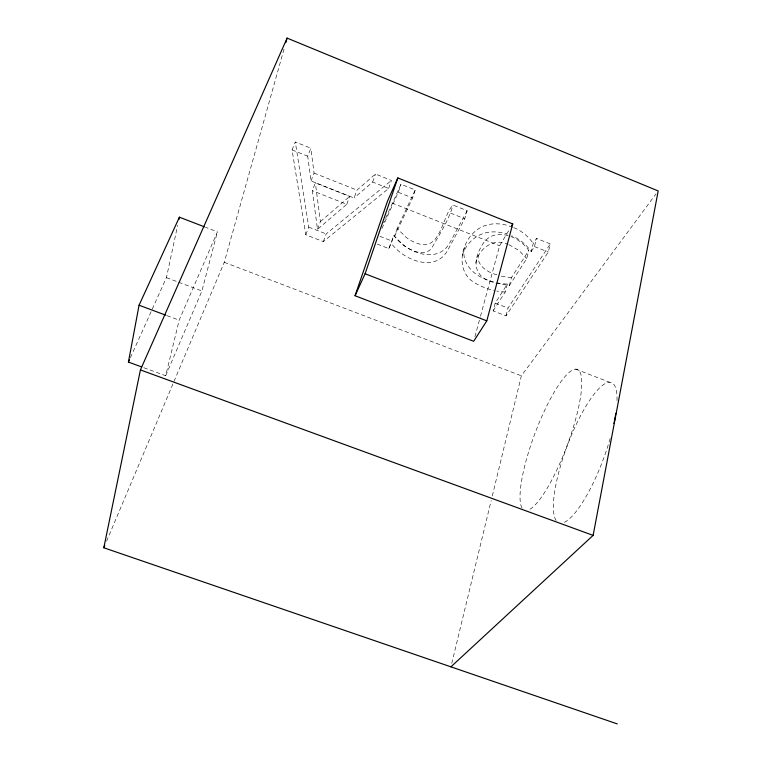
<?xml version="1.0" encoding="UTF-8"?>
<svg xmlns="http://www.w3.org/2000/svg" width="762" height="762" viewBox="0 0 762 762"><rect width="100%" height="100%" fill="white"/><g stroke="black" fill="none" stroke-linecap="round" stroke-linejoin="round"><path stroke-width="0.57" stroke-dasharray="3.81 2.86" d="M512.731 227.171L505.978 225.009A28.337 18.04 15.1 0 0 486.547 225.123C461.782 231.981 450.904 272.529 477.669 284.417A39.624 24.584 15 0 0 494.643 290.655M464.553 247.345C461.277 259.385 469.573 271.053 479.85 276.568A39.443 24.698 15 0 0 495.671 282.55M130.369 357.749L166.44 277.616L177.66 225.323M451.761 663.378L491.176 500.548M492.3 495.929L521.37 375.818L656.072 193.805M143.77 367.694L165.687 375.714L179.175 320.183L217.427 231.848L205.473 227.238M496.748 282.788A39.443 24.698 15 0 0 507.349 284.064L495.186 303.095L493.119 310.877L505.987 315.878L548.288 252.07L550.269 243.935L536.486 238.43L533.229 243.526L531.181 251.622C526.342 244.573 519.56 238.916 511.588 235.772M531.181 251.622L534.438 246.555L536.486 238.43M495.938 283.026L509.33 285.645L526.732 258.547L528.79 250.488C518.236 235.077 491.614 225.514 481.146 246.84C471.535 263.604 475.269 278.378 494.833 282.673M505.987 315.878L507.997 308.086L550.269 243.935M493.119 310.877L505.282 291.941L507.349 284.055M509.33 285.645L511.397 277.72L528.79 250.488M165.687 375.714L201.901 291.008L217.427 231.848M474.907 336.737L480.165 317.402M480.47 316.268L499.634 245.755L509.759 228.895M106.585 541.211L224.257 262.309L284.216 48.397M467.144 210.703L449.494 243.392C436.75 265.024 405.327 251.917 393.887 235.448L391.287 243.259C402.841 259.651 434.235 272.872 447.123 251.308L464.753 218.77L467.144 210.703L453.066 205.073C442.722 214.798 440.912 249.679 419.91 244.183A25.194 15.85 18.3 0 1 405.651 236.896L397.164 228.476L415.252 189.957L401.002 184.261L383.657 222.704M397.164 228.476L394.554 236.325L403.088 244.735A25.308 15.783 18.2 0 0 417.424 252.022C422.586 253.727 428.32 252.593 431.702 248.088C439.598 234.248 448.627 220.494 453.066 205.073M394.554 236.325L412.613 197.977L415.252 189.957M377.304 244.107L388.772 248.593L393.887 235.448M381.952 228.41L398.288 192.272L401.002 184.261M388.658 188.433L391.42 180.432L375.476 174.06L356.968 190.119L354.101 198.006L310.991 180.946L307.696 156.153L310.858 148.219L295.304 141.999L292.056 149.914L305.8 234.782L323.336 241.602L388.658 188.433L372.637 182.042L354.101 198.006M372.637 182.042L375.476 174.06M346.777 204.302L349.653 196.444L315.344 182.861L312.296 190.69L317.516 229.314L346.777 204.302L312.296 190.69M475.859 263.138C478.269 248.774 493.947 237.296 507.921 244.326M323.336 241.602L326.184 233.924L391.42 180.432M317.516 229.314L320.421 221.609L315.344 182.861M305.8 234.782L308.734 227.124L295.304 141.999M310.991 180.946L314.068 173.088L310.858 148.219M462.248 255.28C465.63 244.993 473.774 236.277 484.27 233.182A28.47 17.964 15.1 0 1 503.787 233.115L507.178 234.201M388.772 248.593L391.287 243.259M320.421 221.609L349.653 196.444M501.358 276.177L511.397 277.72M496.957 274.777C487.871 272.558 476.936 265.967 478.098 255.213M166.916 315.611L179.175 320.183M166.44 277.616L177.527 281.797M178.632 282.216L201.901 291.008M224.257 262.309L521.37 375.818M575.634 369.141L609.629 382.248M308.734 227.124L326.184 233.924M495.186 303.095L507.997 308.086M379.952 236.325L391.363 240.802M391.878 202.968L499.634 245.755M314.068 173.088L356.968 190.119M292.056 149.914L307.696 156.153M398.288 192.272L412.613 197.977M450.609 213.131L464.753 218.77M534.438 246.555L548.288 252.07M513.75 227.667C521.703 230.81 528.437 236.477 533.229 243.526M508.911 244.65L518.941 250.488L526.732 258.547M522.075 508.044A75.209 17.193 -69.5 0 1 551.364 397.116A75.209 17.193 -69.5 0 1 579.368 403.565A75.209 17.193 -69.5 0 1 529.123 509.673M556.165 520.522A74.886 19.269 -69.5 0 1 579.301 418.195A74.886 19.269 -69.5 0 1 617.001 401.05M610.191 438.426A74.886 19.269 -69.5 0 1 564.032 522.446M505.282 291.951A39.624 24.584 15 0 1 496.757 291.065"/><path stroke-width="1.14" d="M141.57 366.893L128.426 362.083L139.065 305.219L179.403 217.189L204.387 226.819M450.923 666.845L593.122 535.391L658.187 190.948L287.103 38.1L140.427 369.922L103.813 547.773L617.258 723.9M178.908 219.513L179.403 217.189M486.785 320.869L512.74 223.942L397.831 177.927L387.477 201.225L355.054 295.732L473.669 341.29L486.785 320.869L365.093 273.758L355.054 295.732M285.817 42.672L287.103 38.1M365.093 273.758L397.831 177.927M103.813 547.773L104.737 545.592M128.426 362.083L129.397 359.912M511.55 225.923L512.74 223.942M140.427 369.922L593.122 535.391M139.065 305.219L165.802 315.192M615.81 413.328A74.886 19.269 -69.5 0 1 613.934 423.539"/></g></svg>
